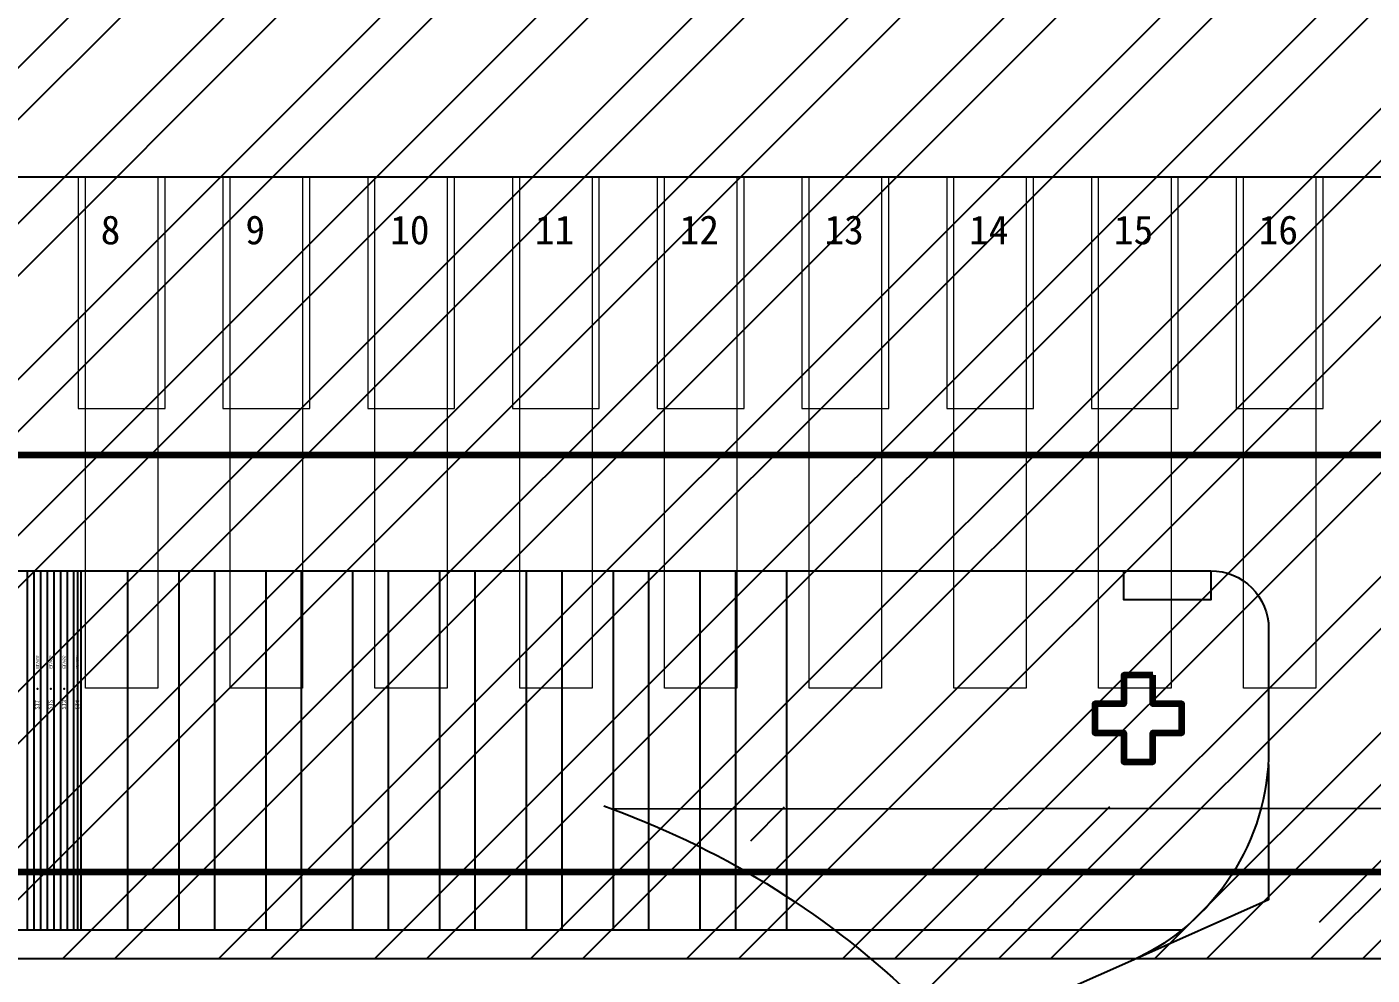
# Model space of a CAD drawing. Header units: millimetres. Extents: x 511 to 867, y 19 to 249.
# Drawn here: x 602.706 to 605.029, y 118.437 to 120.075 of the extents above; entities that cross this region are included whole.
import ezdxf
from ezdxf.enums import TextEntityAlignment as Align

# ---------------------------------------------------------------- set-up
doc = ezdxf.new("R2010")
doc.units = ezdxf.units.MM
for name, color, linetype in [('01 Copper', 3, 'Continuous'), ('03 Solder Resist', 6, 'Continuous'), ('04 Cutline', 4, 'Continuous'), ('09 Center_line', 1, 'Continuous'), ('10 Lead no', 1, 'Continuous'), ('11 Lead name', 2, 'Continuous'), ('DEF_LEADPOINT', 7, 'Continuous'), ('Layout.drawing', 5, 'Continuous'), ('SD1.drawing', 6, 'Continuous'), ('标注', 3, 'Continuous')]:
    doc.layers.add(name, color=color, linetype=linetype)
doc.layers.add('TP_FPC', color=4, linetype='Continuous', lineweight=0)
doc.styles.add('MBC_Arial_Font', font='arial.ttf')
doc.styles.get("Standard").update_dxf_attribs({"font": ''})
doc.styles.get('Standard').set_extended_font_data('SimSun')

# ---------------------------------------------------------------- blocks, each defined once
blk = doc.blocks.new('12356210')
at = {"layer": 'SD1.drawing', "color": 30, "linetype": 'Continuous', "lineweight": 100}
blk.add_lwpolyline([(275.627, 112.5643), (275.577, 112.5643), (275.577, 112.5143), (275.527, 112.5143), (275.527, 112.4643), (275.577, 112.4643), (275.577, 112.4143), (275.627, 112.4143), (275.627, 112.4643), (275.677, 112.4643), (275.677, 112.5143), (275.627, 112.5143)], close=True, dxfattribs=at)
blk = doc.blocks.new('1238569124')
at = {"layer": 'TP_FPC', "color": 7}
for points in [[(416.4525, 178.6877), (416.6025, 178.6877), (416.6025, 179.0877), (416.4525, 179.0877)], [(416.7025, 178.6877), (416.8525, 178.6877), (416.8525, 179.0877), (416.7025, 179.0877)], [(416.9525, 178.6877), (417.1025, 178.6877), (417.1025, 179.0877), (416.9525, 179.0877)], [(417.2025, 178.6877), (417.3525, 178.6877), (417.3525, 179.0877), (417.2025, 179.0877)], [(417.4525, 178.6877), (417.6025, 178.6877), (417.6025, 179.0877), (417.4525, 179.0877)], [(417.7025, 178.6877), (417.8525, 178.6877), (417.8525, 179.0877), (417.7025, 179.0877)], [(417.9525, 178.6877), (418.1025, 178.6877), (418.1025, 179.0877), (417.9525, 179.0877)], [(418.2025, 178.6877), (418.3525, 178.6877), (418.3525, 179.0877), (418.2025, 179.0877)], [(418.4525, 178.6877), (418.6025, 178.6877), (418.6025, 179.0877), (418.4525, 179.0877)]]:
    blk.add_lwpolyline(points, close=True, dxfattribs=at)
at = {"layer": 'TP_FPC', "color": 2}
for points in [[(416.59, 178.2051), (416.465, 178.2051), (416.465, 179.0877), (416.59, 179.0877)], [(416.84, 178.2051), (416.715, 178.2051), (416.715, 179.0877), (416.84, 179.0877)], [(417.09, 178.2051), (416.965, 178.2051), (416.965, 179.0877), (417.09, 179.0877)], [(417.09, 178.2051), (416.965, 178.2051), (416.965, 179.0877), (417.09, 179.0877)], [(417.34, 178.2051), (417.215, 178.2051), (417.215, 179.0877), (417.34, 179.0877)], [(417.34, 178.2051), (417.215, 178.2051), (417.215, 179.0877), (417.34, 179.0877)], [(417.59, 178.2051), (417.465, 178.2051), (417.465, 179.0877), (417.59, 179.0877)], [(417.59, 178.2051), (417.465, 178.2051), (417.465, 179.0877), (417.59, 179.0877)], [(417.84, 178.2051), (417.715, 178.2051), (417.715, 179.0877), (417.84, 179.0877)], [(418.09, 178.2051), (417.965, 178.2051), (417.965, 179.0877), (418.09, 179.0877)], [(418.34, 178.2051), (418.215, 178.2051), (418.215, 179.0877), (418.34, 179.0877)], [(418.59, 178.2051), (418.465, 178.2051), (418.465, 179.0877), (418.59, 179.0877)]]:
    blk.add_lwpolyline(points, close=True, dxfattribs=at)
at = {"layer": '标注'}
for s, p in [('8', (416.4913, 178.9966)), ('9', (416.7413, 178.9966)), ('10', (416.9913, 178.9966)), ('11', (417.2413, 178.9966)), ('12', (417.4913, 178.9966)), ('13', (417.7413, 178.9966)), ('14', (417.9913, 178.9966)), ('15', (418.2413, 178.9966)), ('16', (418.4913, 178.9966))]:
    blk.add_text(s, height=0.05, dxfattribs=at).set_placement(p, align=Align.MIDDLE_LEFT)
blk = doc.blocks.new('GFDVDFGRF')
at = {"color": 2}
blk.add_lwpolyline([(3092.0864, 1011.3768), (3092.1018, 1011.3711, -0.21188), (3092.9752, 1010.524)], format="xyb", dxfattribs=at)
at = {"layer": '标注', "color": 2}
blk.add_line((3097.7484, 1011.3768), (3092.1018, 1011.3711), dxfattribs=at)
blk = doc.blocks.new('FFWEREF')
at = {"layer": '标注', "color": 5}
blk.add_blockref('GFDVDFGRF', (0, 0), dxfattribs=at)
blk = doc.blocks.new('FWEFERWF')
at = {"layer": '标注'}
h = blk.add_hatch(dxfattribs=at)
h.set_pattern_fill('ANSI33', color=2, scale=0.125, style=0)
h.set_pattern_definition([(45, (10.5569, -52.09726), (-0.561266, 0.561266), []), (45, (11.1181, -52.09726), (-0.561266, 0.561266), [0.396875, -0.1984375])])
h.paths.add_polyline_path([(3108.3052, 959.2795), (3102.6587, 959.2738, -0.211878), (3103.532, 958.4267), (3108.3216, 958.4268, -0.045358), (3108.3052, 958.6071)])
at = {"layer": '标注', "color": 5}
blk.add_blockref('FFWEREF', (10.5568, -52.1009), dxfattribs=at)
blk = doc.blocks.new('*U45', base_point=(-5.6555, 5.6843))
at = {"color": 1}
blk.add_point((-5.6555, 5.6843), dxfattribs=at)
at = {"layer": 'DEF_LEADPOINT', "color": 1, "style": 'MBC_Arial_Font', "flags": 1}
for tag, p in [('LEAD_NO', (-5.6555, 5.6882)), ('NAME', (-5.6555, 5.6849)), ('LOCATION', (-5.6555, 5.681)), ('LEADTYPE', (-5.6555, 5.6777)), ('NOTE1', (-5.6555, 5.6744)), ('NOTE2', (-5.6555, 5.6711))]:
    blk.add_attdef(tag, p, '', height=0.00221, dxfattribs=at)
blk = doc.blocks.new('*U46', base_point=(-5.6325, 5.6843))
at = {"color": 1}
blk.add_point((-5.6325, 5.6843), dxfattribs=at)
at = {"layer": 'DEF_LEADPOINT', "color": 1, "style": 'MBC_Arial_Font', "flags": 1}
for tag, p in [('LEAD_NO', (-5.6325, 5.6882)), ('NAME', (-5.6325, 5.6849)), ('LOCATION', (-5.6325, 5.681)), ('LEADTYPE', (-5.6325, 5.6777)), ('NOTE1', (-5.6325, 5.6744)), ('NOTE2', (-5.6325, 5.6711))]:
    blk.add_attdef(tag, p, '', height=0.00221, dxfattribs=at)
blk = doc.blocks.new('*U47', base_point=(-5.6095, 5.6843))
at = {"color": 1}
blk.add_point((-5.6095, 5.6843), dxfattribs=at)
at = {"layer": 'DEF_LEADPOINT', "color": 1, "style": 'MBC_Arial_Font', "flags": 1}
for tag, p in [('LEAD_NO', (-5.6095, 5.6882)), ('NAME', (-5.6095, 5.6849)), ('LOCATION', (-5.6095, 5.681)), ('LEADTYPE', (-5.6095, 5.6777)), ('NOTE1', (-5.6095, 5.6744)), ('NOTE2', (-5.6095, 5.6711))]:
    blk.add_attdef(tag, p, '', height=0.00221, dxfattribs=at)
blk = doc.blocks.new('*U48', base_point=(-5.5865, 5.6843))
at = {"color": 1}
blk.add_point((-5.5865, 5.6843), dxfattribs=at)
at = {"layer": 'DEF_LEADPOINT', "color": 1, "style": 'MBC_Arial_Font', "flags": 1}
for tag, p in [('LEAD_NO', (-5.5865, 5.6882)), ('NAME', (-5.5865, 5.6849)), ('LOCATION', (-5.5865, 5.681)), ('LEADTYPE', (-5.5865, 5.6777)), ('NOTE1', (-5.5865, 5.6744)), ('NOTE2', (-5.5865, 5.6711))]:
    blk.add_attdef(tag, p, '', height=0.00221, dxfattribs=at)
blk = doc.blocks.new('444444')
blk.add_lwpolyline([(185.3417, 273.1244), (185.3417, 272.8901), (185.1038, 272.7846)])
blk.add_lwpolyline([(177.8608, 271.0388, 0.309673), (178.1802, 271.505), (178.1802, 271.9392, 0.296598), (178.0612, 272.122), (176.5675, 272.7846, -0.065321), (176.4786, 272.8388), (185.1927, 272.8388, -0.065321), (185.1038, 272.7846), (183.6101, 272.122, 0.296598), (183.4912, 271.9392), (183.4912, 271.0388)], format="xyb", close=True)
at = {"layer": '01 Copper'}
for p, q in [((183.2672, 272.8388), (183.2672, 273.4588)), ((183.2782, 272.8388), (183.2782, 273.4588)), ((183.2902, 273.4588), (183.2902, 272.8388))]:
    blk.add_line(p, q, dxfattribs=at)
for points in [[(183.1982, 272.8388), (183.1982, 273.4588)], [(183.2092, 273.4588), (183.2092, 272.8388)], [(183.2212, 272.8388), (183.2212, 273.4588)], [(183.2322, 273.4588), (183.2322, 272.8388)], [(183.2442, 272.8388), (183.2442, 273.4588)], [(183.2552, 273.4588), (183.2552, 272.8388)], [(183.3716, 272.8388), (183.3716, 273.4588)], [(183.4596, 273.4588), (183.4596, 272.8388)], [(183.5216, 272.8388), (183.5216, 273.4588)], [(183.6096, 273.4588), (183.6096, 272.8388)], [(183.6715, 272.8388), (183.6715, 273.4588)], [(183.7595, 273.4588), (183.7595, 272.8388)], [(183.8214, 272.8388), (183.8214, 273.4588)], [(183.9094, 273.4588), (183.9094, 272.8388)], [(183.9714, 272.8388), (183.9714, 273.4588)], [(184.0594, 273.4588), (184.0594, 272.8388)], [(184.1213, 272.8388), (184.1213, 273.4588)], [(184.2093, 273.4588), (184.2093, 272.8388)], [(184.2713, 272.8388), (184.2713, 273.4588)], [(184.3593, 273.4588), (184.3593, 272.8388)], [(184.4212, 272.8388), (184.4212, 273.4588)], [(184.5092, 273.4588), (184.5092, 272.8388)]]:
    blk.add_lwpolyline(points, dxfattribs=at)
for points in [[(185.2417, 273.4588), (185.2417, 273.4088), (185.0917, 273.4088), (185.0917, 273.4588)], [(185.1417, 273.2788), (185.0917, 273.2788), (185.0917, 273.2288), (185.0417, 273.2288), (185.0417, 273.1788), (185.0917, 273.1788), (185.0917, 273.1288), (185.1417, 273.1288), (185.1417, 273.1788), (185.1917, 273.1788), (185.1917, 273.2288), (185.1417, 273.2288)]]:
    blk.add_lwpolyline(points, close=True, dxfattribs=at)
at = {"layer": '03 Solder Resist'}
blk.add_line((176.4786, 272.8388), (185.1927, 272.8388), dxfattribs=at)
at = {"layer": '04 Cutline'}
blk.add_lwpolyline([(178.0612, 272.122), (176.5675, 272.7846, -0.296598), (176.3297, 273.1502), (176.3297, 273.3588, -0.414214), (176.4297, 273.4588), (185.2417, 273.4588, -0.414214), (185.3417, 273.3588), (185.3417, 273.1502, -0.296598), (185.1038, 272.7846), (183.6101, 272.122, 0.296598)], format="xyb", dxfattribs=at)
at = {"layer": '09 Center_line'}
blk.add_lwpolyline([(183.2842, 273.4588), (183.2842, 272.8388)], dxfattribs=at)
at = {"layer": 'DEF_LEADPOINT', "color": 1, "xscale": -1}
for name, p in [('*U48', (183.2152, 273.255)), ('*U47', (183.2382, 273.255)), ('*U46', (183.2612, 273.255)), ('*U45', (183.2842, 273.255))]:
    blk.add_blockref(name, p, dxfattribs=at)
at = {"layer": '10 Lead no', "style": 'MBC_Arial_Font', "text_generation_flag": 2}
for s, p in [('211', (183.2152, 273.2273)), ('212', (183.2382, 273.2273)), ('213', (183.2612, 273.2273)), ('214', (183.2842, 273.2273))]:
    blk.add_text(s, height=0.007, rotation=270, dxfattribs=at).set_placement(p, align=Align.MIDDLE_CENTER)
at = {"layer": '11 Lead name', "style": 'MBC_Arial_Font', "text_generation_flag": 2}
for s, p in [('ELVSS', (183.2152, 273.3011)), ('ELVSS', (183.2382, 273.3011)), ('ELVSS', (183.2612, 273.3011)), ('window', (183.2842, 273.3011))]:
    blk.add_text(s, height=0.005, rotation=270, dxfattribs=at).set_placement(p, align=Align.MIDDLE_CENTER)

msp = doc.modelspace()

# ---------------------------------------------------------------- hatches: boundary and pattern name
at = {"true_color": 0x000000}
h = msp.add_hatch(dxfattribs=at)
h.set_pattern_fill('ANSI32', color=18, scale=0.02)
h.set_pattern_definition([(45, (513.89235, -136.09606), (-0.13470384, 0.13470384), []), (45, (513.98215, -136.09606), (-0.13470384, 0.13470384), [])])
h.paths.add_polyline_path([(613.5944, 199.1171, 0.414214), (611.7944, 200.9171), (588.8944, 200.9171, 0.414214), (587.0944, 199.1171), (587.0944, 120.2651, 0.414214), (588.8944, 118.4651), (611.7944, 118.4651, 0.414214), (613.5944, 120.2651)])
h.paths.add_polyline_path([(611.5944, 121.9651, -0.414214), (610.0944, 120.4651), (590.5944, 120.4651, -0.414214), (589.0944, 121.9651), (589.0944, 197.4171, -0.414214), (590.5944, 198.9171), (610.0944, 198.9171, -0.414214), (611.5944, 197.4171)], flags=16)

# ---------------------------------------------------------------- linework, layer by layer
at = {"color": 32}
msp.add_line((609.9644, 119.8151), (600.7743, 119.8151), dxfattribs=at)
at = {"color": 251, "true_color": 0x636466}
msp.add_lwpolyline([(588.8944, 118.4651), (611.7944, 118.4651, 0.414214), (613.5944, 120.2651), (613.5944, 199.1171, 0.414214), (611.7944, 200.9171), (588.8944, 200.9171, 0.414214), (587.0944, 199.1171), (587.0944, 120.2651, 0.414214)], format="xyb", close=True, dxfattribs=at)
at = {"layer": 'Layout.drawing', "color": 125, "linetype": 'Continuous', "lineweight": 100}
msp.add_lwpolyline([(588.4404, 118.6151), (612.2484, 118.6151), (612.2484, 199.6671), (588.4404, 199.6671)], close=True, dxfattribs=at)
msp.add_lwpolyline([(588.4404, 118.6151), (612.2484, 118.6151), (612.2484, 199.6671), (588.4404, 199.6671)], close=True, dxfattribs=at)
msp.add_lwpolyline([(588.4404, 119.3351), (612.2484, 119.3351)], dxfattribs=at)
msp.add_lwpolyline([(588.4404, 119.3351), (612.2484, 119.3351)], dxfattribs=at)

# ---------------------------------------------------------------- block references
for name, p in [('12356210', (329.0234, 6.3907)), ('1238569124', (186.3418, -59.2726))]:
    msp.add_blockref(name, p)
at = {"color": 2}
msp.add_blockref('444444', (419.5087, -154.3237), dxfattribs=at)
at = {"layer": '标注', "color": 5}
msp.add_blockref('FWEFERWF', (-2498.9411, -840.547), dxfattribs=at)

doc.saveas('drawing.dxf')
